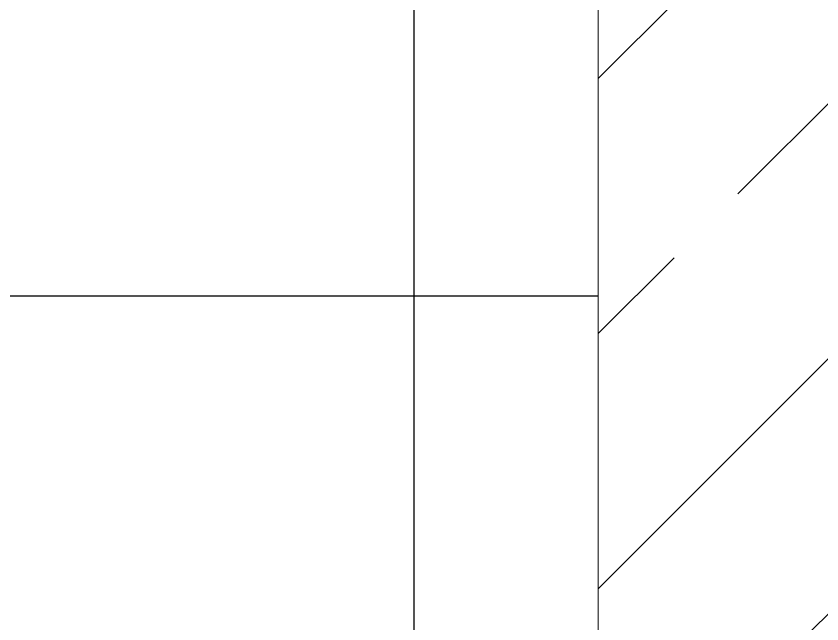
# Model space of a CAD drawing. Header units: millimetres. Extents: x -92759 to 184353, y -15225 to 86714.
# Drawn here: x 71482 to 72192, y 64036 to 64571 of the extents above; entities that cross this region are included whole.
import ezdxf

# ---------------------------------------------------------------- set-up
doc = ezdxf.new("R2010")
doc.units = ezdxf.units.MM
doc.layers.add('A-PATT-CONC', color=8, linetype='Continuous')
doc.layers.add('HFI 9MM FPB', color=94, linetype='Continuous', lineweight=5)

# ---------------------------------------------------------------- blocks, each defined once
blk = doc.blocks.new('RCP_B8L2')
at = {"layer": 'A-PATT-CONC'}
h = blk.add_hatch(dxfattribs=at)
h.set_pattern_fill('ANSI37', color=256, scale=189, angle=45)
h.set_pattern_definition([(90, (-380624.3, -151102.3), (-600.075, 0), []), (180, (-380624.3, -151102.3), (-6e-14, -600.075), [])])
h.paths.add_polyline_path([(-383624.32, -151102.3), (-380624.32, -151102.3), (-380624.32, -158302.3), (-383624.32, -158302.3)])
at = {"layer": 'HFI 9MM FPB'}
h = blk.add_hatch(dxfattribs=at)
h.set_pattern_fill('ANSI33', color=256, scale=50)
h.set_pattern_definition([(45, (-581589.02, -147239), (-224.5064, 224.5064), []), (45, (-581364.5, -147239), (-224.5064, 224.5064), [158.75, -79.375])])
h.paths.add_polyline_path([(-383624.32, -151102.3), (-380624.32, -151102.3), (-380624.32, -158302.3), (-383624.32, -158302.3)], flags=16)
h.paths.add_polyline_path([(-379718.07, -150277.3), (-379718.07, -158677.3), (-380218.07, -158677.3), (-380218.07, -159127.3), (-384468.07, -159127.3), (-384468.07, -149827.3), (-382168.07, -149827.3), (-382168.07, -150277.3)])
blk.add_lwpolyline([(-383624.32, -158302.3), (-380624.32, -158302.3), (-380624.32, -151102.3), (-383624.32, -151102.3)], close=True, dxfattribs=at)

msp = doc.modelspace()

# ---------------------------------------------------------------- block references
at = {"layer": 'A-PATT-CONC'}
msp.add_blockref('RCP_B8L2', (452619.12, 220318.54), dxfattribs=at)

doc.saveas('drawing.dxf')
